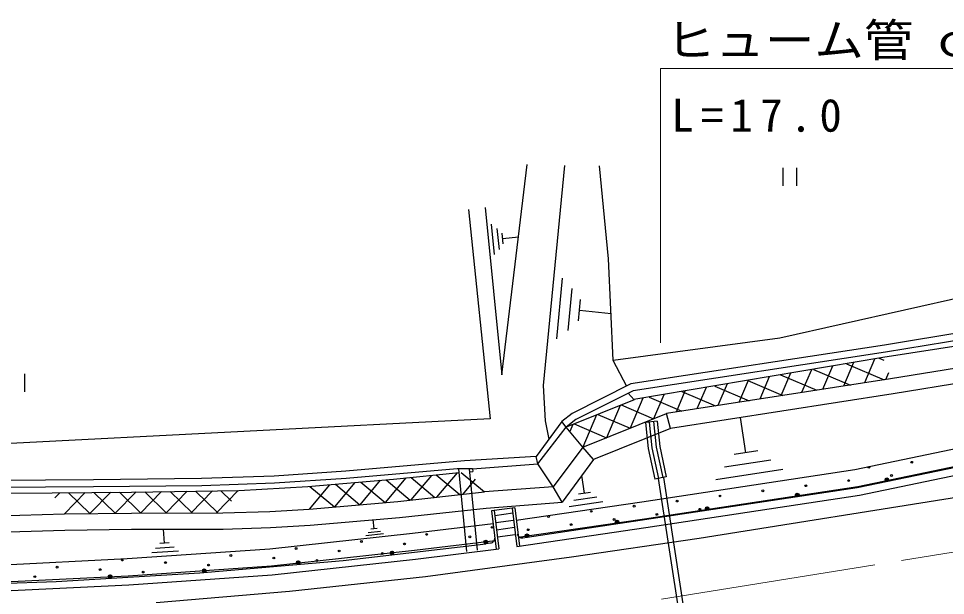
# Model space of a CAD drawing. Units: millimetres, scale not verified. Extents: x 40000 to 680000, y 20000 to 380000.
# Drawn here: x 476258 to 527761, y 280828 to 312891 of the extents above; entities that cross this region are included whole.
import ezdxf
from ezdxf.enums import TextEntityAlignment as Align

# ---------------------------------------------------------------- set-up
doc = ezdxf.new("R2010")
doc.units = ezdxf.units.MM
doc.header["$LTSCALE"] = 1000
doc.linetypes.add('CHAIN', pattern=[18.5, 12, -1.5, 3.5, -1.5])
for name, color, linetype, lineweight in [('M-BGD', 7, 'Continuous', 25), ('M-BMK', 2, 'CHAIN', 13), ('M-STR-HTXT', 7, 'Continuous', 13)]:
    doc.layers.add(name, color=color, linetype=linetype, lineweight=lineweight)
doc.styles.add('ＭＳ ゴシック', font='')
doc.styles.get('ＭＳ ゴシック').set_extended_font_data('MS Gothic')

msp = doc.modelspace()

# ---------------------------------------------------------------- linework, layer by layer
at = {"layer": 'M-BGD'}
for p, q in [((503108, 293096), (504516, 304786)), ((506585, 304726), (505407, 292503)), ((508520, 304699), (509020, 299532)), ((518727, 304600), (518727, 303600)), ((519494, 303600), (519494, 304600)), ((502190, 302386), (503108, 293096)), ((501266, 302275), (502467, 290638)), ((502698, 299772), (502532, 301455)), ((502841, 301221), (502956, 300058)), ((503194, 300372), (503136, 300964)), ((503165, 300668), (504045, 300755)), ((509020, 299532), (509283, 293898)), ((506163, 295098), (506487, 298465)), ((507004, 297886), (506779, 295560)), ((518549, 295149), (530414, 297802)), ((507368, 296084), (507482, 297268)), ((507425, 296676), (509185, 296506)), ((531930, 295997), (524374, 294739)), ((532218, 295640), (524437, 294344)), ((509293, 293899), (518549, 295149)), ((532845, 295378), (524286, 294044)), ((524374, 294739), (510277, 292586)), ((524437, 294344), (510400, 292200)), ((532451, 294132), (524715, 292864)), ((509283, 293898), (510035, 292467)), ((524286, 294044), (510451, 291717)), ((522656, 293768), (522098, 292460)), ((522254, 293700), (524350, 292808)), ((523827, 293966), (523262, 292640)), ((524081, 294009), (524339, 293899)), ((476613, 292138), (476613, 293138)), ((518601, 293082), (520606, 292229)), ((519142, 293174), (518608, 291920)), ((520313, 293372), (519771, 292100)), ((520428, 293391), (522478, 292518)), ((521484, 293570), (520935, 292280)), ((524591, 293207), (524426, 292819)), ((532597, 293294), (524849, 292025)), ((510277, 292586), (507016, 290942)), ((524715, 292864), (512252, 290937)), ((515628, 292580), (515117, 291380)), ((516799, 292778), (516280, 291560)), ((516775, 292774), (518734, 291939)), ((517971, 292976), (517444, 291740)), ((505407, 292503), (505523, 290528)), ((510400, 292200), (507231, 290603)), ((510461, 291706), (510139, 292069)), ((513285, 292183), (512790, 291020)), ((513122, 292156), (514989, 291360)), ((514457, 292381), (513953, 291200)), ((514948, 292464), (516861, 291650)), ((510461, 291706), (506685, 290179)), ((510943, 291787), (510235, 290125)), ((511295, 291847), (513117, 291071)), ((512114, 291985), (511546, 290653)), ((524849, 292025), (512479, 290112)), ((509688, 291393), (508923, 289596)), ((509750, 291418), (511546, 290653)), ((502467, 290638), (472867, 289125)), ((506439, 290494), (505028, 288558)), ((505523, 290528), (505726, 289515)), ((507016, 290942), (506439, 290494)), ((506685, 290179), (506439, 290494)), ((507231, 290603), (506685, 290179)), ((507611, 289068), (512252, 290937)), ((508375, 290862), (507611, 289068)), ((508441, 290889), (510235, 290125)), ((511746, 290510), (511099, 290444)), ((511547, 290490), (511690, 289074)), ((511746, 290510), (511888, 289106)), ((512479, 290112), (512252, 290937)), ((516677, 288758), (516381, 290712)), ((505119, 288139), (506685, 290179)), ((507611, 289068), (506685, 290179)), ((507062, 290331), (506891, 289931)), ((507132, 290359), (508923, 289596)), ((512479, 290112), (508208, 288393)), ((511099, 290444), (511245, 289004)), ((511298, 290465), (511443, 289036)), ((507611, 289068), (505971, 286874)), ((508208, 288393), (507611, 289068)), ((511245, 289004), (511613, 287287)), ((511443, 289036), (511809, 287329)), ((511690, 289074), (512053, 287382)), ((511888, 289106), (512249, 287423)), ((522719, 287828), (530403, 289426)), ((505028, 288558), (501031, 288308)), ((505119, 288139), (505028, 288558)), ((544338, 288825), (514072, 283989)), ((517335, 288858), (516020, 288659)), ((530672, 288438), (522847, 286812)), ((522887, 286892), (530637, 288505)), ((501031, 288308), (494436, 287727)), ((501486, 287858), (505119, 288139)), ((505971, 286874), (505119, 288139)), ((508208, 288393), (506460, 286009)), ((515480, 287971), (518063, 288364)), ((522976, 286400), (530761, 288020)), ((490454, 287464), (486430, 287327)), ((494436, 287727), (490454, 287464)), ((500633, 287871), (494466, 287328)), ((497095, 287290), (500739, 287657)), ((499195, 287502), (498048, 286134)), ((499464, 287529), (500774, 286430)), ((500621, 287645), (499484, 286290)), ((501486, 287858), (500633, 287871)), ((501159, 283278), (500719, 287870)), ((500856, 287667), (502146, 286584)), ((501756, 283336), (501323, 287860)), ((501337, 287706), (501499, 287722)), ((501486, 287858), (501499, 287722)), ((507707, 286508), (507563, 287486)), ((510899, 286034), (522719, 287828)), ((512249, 287423), (511613, 287287)), ((512092, 287390), (513946, 275380)), ((518732, 287821), (514993, 287254)), ((480420, 287263), (471566, 287190)), ((486430, 287327), (480420, 287263)), ((486439, 286928), (480424, 286863)), ((490474, 287065), (486439, 286928)), ((488506, 286654), (492328, 286876)), ((494466, 287328), (490474, 287065)), ((492328, 286876), (497095, 287290)), ((493537, 286981), (492399, 285624)), ((492450, 286886), (493808, 285747)), ((494945, 287103), (493808, 285747)), ((493860, 287009), (495217, 285871)), ((496353, 287226), (495217, 285871)), ((495270, 287132), (496625, 285994)), ((497770, 287358), (496625, 285994)), ((496679, 287254), (498019, 286130)), ((498075, 287389), (499396, 286280)), ((501633, 287296), (500920, 286446)), ((511039, 285094), (522887, 286892)), ((511798, 287327), (513650, 275332)), ((480424, 286863), (471573, 286790)), ((471579, 286504), (478120, 286531)), ((478120, 286531), (482527, 286576)), ((478550, 286536), (478279, 286259)), ((479964, 286550), (478803, 285364)), ((479030, 286540), (480217, 285379)), ((481377, 286564), (480217, 285379)), ((480445, 286555), (481631, 285394)), ((482791, 286580), (481631, 285394)), ((481860, 286569), (483049, 285405)), ((482527, 286576), (488506, 286654)), ((484208, 286598), (483041, 285405)), ((483273, 286586), (484476, 285409)), ((485626, 286617), (484444, 285409)), ((484684, 286604), (485902, 285412)), ((487043, 286635), (485846, 285412)), ((486095, 286623), (487328, 285416)), ((488460, 286654), (487249, 285416)), ((487506, 286641), (488086, 286073)), ((497341, 286057), (502149, 286579)), ((505971, 286874), (502149, 286579)), ((522847, 286812), (504527, 284054)), ((506460, 286009), (505971, 286874)), ((508036, 286557), (507378, 286460)), ((511113, 284599), (522976, 286400)), ((492399, 285624), (497341, 286057)), ((502233, 285683), (506460, 286009)), ((503914, 285006), (510899, 286034)), ((508732, 286035), (506861, 285760)), ((507106, 286118), (508399, 286308)), ((472694, 285171), (478803, 285364)), ((478803, 285364), (482534, 285404)), ((482534, 285404), (487612, 285417)), ((487612, 285417), (490218, 285496)), ((490218, 285496), (492399, 285624)), ((497429, 285161), (502233, 285683)), ((503832, 285691), (502541, 285537)), ((502541, 285537), (502797, 283394)), ((502690, 285554), (502946, 283412)), ((503716, 285394), (502726, 285258)), ((503683, 285673), (503937, 283544)), ((503832, 285691), (504086, 283566)), ((492464, 284726), (497429, 285161)), ((496011, 284525), (495954, 285042)), ((498149, 284285), (502625, 284833)), ((503764, 284997), (502773, 284860)), ((504026, 284062), (511039, 285094)), ((472729, 284271), (478822, 284464)), ((478822, 284464), (482540, 284504)), ((482540, 284504), (487627, 284517)), ((484369, 283729), (484315, 284507)), ((487627, 284517), (490258, 284597)), ((490258, 284597), (492464, 284726)), ((495687, 284332), (496371, 284406)), ((496185, 284544), (495837, 284506)), ((503811, 284600), (502821, 284463)), ((503937, 283544), (511113, 284599)), ((490226, 283424), (498149, 284285)), ((496540, 284256), (495551, 284148)), ((498258, 283341), (502738, 283890)), ((502644, 283821), (502608, 283784)), ((502669, 283856), (502644, 283821)), ((502690, 283909), (502669, 283856)), ((502699, 283962), (502690, 283909)), ((502699, 284008), (502699, 283962)), ((503859, 284203), (502868, 284066)), ((504005, 284185), (503995, 284227)), ((504025, 284136), (504005, 284185)), ((504055, 284098), (504025, 284136)), ((504093, 284062), (504055, 284098)), ((504135, 284038), (504093, 284062)), ((504183, 284020), (504135, 284038)), ((504229, 284014), (504183, 284020)), ((504279, 284017), (504229, 284014)), ((504527, 284054), (504279, 284017)), ((514072, 283989), (506984, 282954)), ((482291, 282873), (490226, 283424)), ((485147, 283294), (483658, 283191)), ((483873, 283458), (484902, 283529)), ((484631, 283747), (484107, 283711)), ((490311, 282478), (498258, 283341)), ((494296, 282777), (502231, 283702)), ((498316, 282845), (502946, 283412)), ((502479, 283731), (502231, 283702)), ((502522, 283740), (502479, 283731)), ((502565, 283756), (502522, 283740)), ((502608, 283784), (502565, 283756)), ((474371, 282475), (482291, 282873)), ((486327, 282080), (494296, 282777)), ((490355, 281980), (498316, 282845)), ((506984, 282954), (498862, 281865)), ((482347, 281925), (490311, 282478)), ((474401, 281526), (482347, 281925)), ((478351, 281599), (486327, 282080)), ((482377, 281426), (490355, 281980)), ((498862, 281865), (491318, 281041)), ((470400, 281354), (478351, 281599)), ((474417, 281026), (482377, 281426)), ((491318, 281041), (483903, 280425))]:
    msp.add_line(p, q, dxfattribs=at)
for centre, radius in [((523503, 287948), 49.8), ((525886, 288232), 49.8), ((524766, 287494), 49.8), ((520000, 286926), 49.8), ((522383, 287210), 49.8), ((524505, 287259), 99.5), ((524505, 287259), 88), ((524505, 287259), 76.5), ((524505, 287259), 64.5), ((524505, 287259), 53), ((524505, 287259), 39), ((524505, 287259), 27), ((524505, 287259), 15.5), ((524505, 287259), 3), ((515234, 286357), 49.8), ((517617, 286641), 49.8), ((519524, 286413), 99.5), ((519524, 286413), 88), ((519524, 286413), 76.5), ((519524, 286413), 64.5), ((519524, 286413), 53), ((519524, 286413), 39), ((519524, 286413), 27), ((519524, 286413), 15.5), ((519524, 286413), 3), ((512851, 286072), 49.8), ((508084, 285504), 49.8), ((510467, 285788), 49.8), ((511730, 285334), 49.8), ((514113, 285619), 49.8), ((514520, 285659), 99.5), ((514520, 285659), 88), ((514520, 285659), 76.5), ((514520, 285659), 64.5), ((514520, 285659), 53), ((514520, 285659), 39), ((514520, 285659), 27), ((514520, 285659), 15.5), ((514520, 285659), 3), ((505701, 285219), 49.8), ((506964, 284766), 49.8), ((509347, 285050), 49.8), ((509516, 284906), 99.5), ((509516, 284906), 88), ((509516, 284906), 76.5), ((509516, 284906), 64.5), ((509516, 284906), 53), ((509516, 284906), 39), ((509516, 284906), 27), ((509516, 284906), 15.5), ((509516, 284906), 3), ((502565, 284613), 49.8), ((504581, 284481), 49.8), ((495307, 283830), 49.8), ((498936, 284222), 49.8), ((501332, 284083), 49.8), ((502219, 283801), 99.5), ((502219, 283801), 88), ((502219, 283801), 76.5), ((502219, 283801), 64.5), ((502219, 283801), 53), ((502219, 283801), 39), ((502219, 283801), 27), ((502219, 283801), 15.5), ((502219, 283801), 3), ((504512, 284153), 99.5), ((504512, 284153), 88), ((504512, 284153), 76.5), ((504512, 284153), 64.5), ((504512, 284153), 53), ((504512, 284153), 39), ((504512, 284153), 27), ((504512, 284153), 15.5), ((504512, 284153), 3), ((491679, 283439), 49.8), ((494075, 283300), 49.8), ((497012, 283194), 99.5), ((497012, 283194), 88), ((497012, 283194), 76.5), ((497703, 283692), 49.8), ((482026, 282794), 49.8), ((488050, 283047), 49.8), ((490446, 282909), 49.8), ((491800, 282659), 99.5), ((492842, 282770), 49.8), ((496471, 283162), 49.8), ((497012, 283194), 64.5), ((497012, 283194), 53), ((497012, 283194), 39), ((497012, 283194), 27), ((497012, 283194), 15.5), ((497012, 283194), 3), ((478397, 282402), 49.8), ((480793, 282264), 49.8), ((484422, 282656), 49.8), ((486577, 282202), 99.5), ((486577, 282202), 88), ((486577, 282202), 76.5), ((486577, 282202), 64.5), ((486577, 282202), 53), ((486577, 282202), 39), ((486818, 282517), 49.8), ((491800, 282659), 88), ((491800, 282659), 76.5), ((491800, 282659), 64.5), ((491800, 282659), 53), ((491800, 282659), 39), ((491800, 282659), 27), ((491800, 282659), 15.5), ((491800, 282659), 3), ((477164, 281873), 49.8), ((481346, 281880), 99.5), ((481346, 281880), 88), ((481346, 281880), 76.5), ((481346, 281880), 64.5), ((481346, 281880), 53), ((481346, 281880), 39), ((481346, 281880), 27), ((481346, 281880), 15.5), ((481346, 281880), 3), ((483189, 282126), 49.8), ((486577, 282202), 27), ((486577, 282202), 15.5), ((486577, 282202), 3)]:
    msp.add_circle(centre, radius, dxfattribs=at)
at = {"layer": 'M-BMK'}
msp.add_line((511987, 280629), (551428, 286963), dxfattribs=at)
at = {"layer": 'M-STR-HTXT'}
for p, q in [((511933, 294867), (511933, 310113)), ((511933, 310113), (534158, 310113))]:
    msp.add_line(p, q, dxfattribs=at)

# ---------------------------------------------------------------- texts
at = {"layer": 'M-STR-HTXT', "style": 'ＭＳ ゴシック', "width": 1.1}
msp.add_text('ヒューム管 φ300', height=1833, dxfattribs=at).set_placement((512225, 310228), align=Align.BOTTOM_LEFT)
at = {"layer": 'M-STR-HTXT', "insert": (512526, 306572), "char_height": 1833, "attachment_point": 7, "style": 'ＭＳ ゴシック'}
msp.add_mtext('\\T1.32;L=17.0', dxfattribs=at)

doc.saveas('drawing.dxf')
